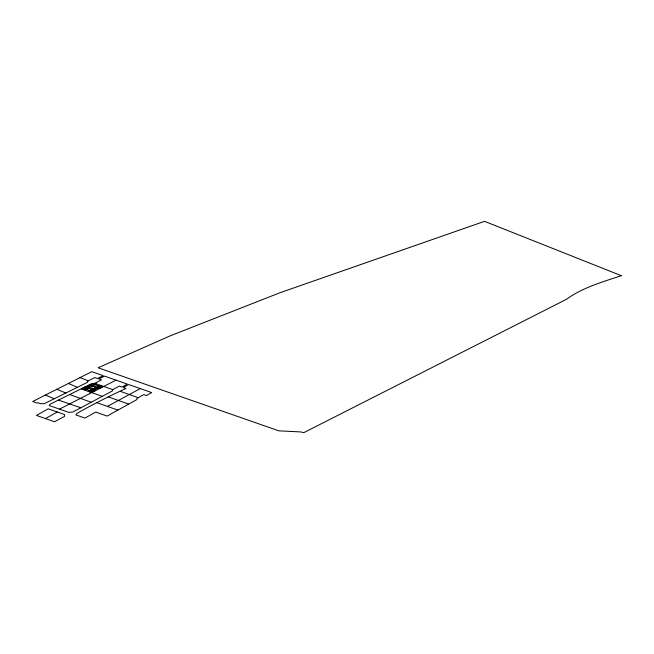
<?xml version="1.0" encoding="UTF-8"?>
<svg xmlns="http://www.w3.org/2000/svg" width="654" height="654" viewBox="0 0 654 654"><rect width="100%" height="100%" fill="white"/><g stroke="black" fill="none" stroke-linecap="round" stroke-linejoin="round"><path stroke-width="0.98" d="M86.124 389.105L92.206 385.95M92.222 385.647L92.173 386.694L95.124 386.408L95.067 387.708L96.89 387.528M45.469 418.585L57.25 411.987L64.615 414.579L64.55 416.385L54.486 421.756L36.452 415.413L48.233 408.815L57.25 411.987M128.707 404.107L136.948 399.537L136.972 398.36L143.749 394.624L146.422 395.556L151.728 392.588L128.658 384.544L123.344 387.511L126.018 388.443C109.439 396.062 93.031 404.27 76.91 413.426L75.848 414.881L84.914 418.07L95.729 412.085L107.093 416.075L128.707 404.107L108.049 396.823M140.242 388.582L107.436 406.412M94.993 383.399L91.47 383.743L50.358 404.066L49.189 405.488L59.514 409.118L116.028 380.137M112.75 389.612L119.322 386.105L121.996 387.045L127.317 384.078L104.558 376.14L98.836 378.968L101.525 379.9L94.675 383.293L112.75 389.612L112.259 391.027L72.937 411.995L68.858 412.404L59.514 409.118M45.42 395.041L32.7 401.523L37.311 403.142L37.981 402.766L40.63 403.698L44.235 403.698L87.513 382.304L87.587 381.127L94.822 377.562L97.503 378.502L103.226 375.666L91.789 371.685L45.42 395.041L54.257 398.744M85.421 386.816L81.864 388.623L85.02 389.89L89.925 387.397L93.081 388.672L88.176 391.166L91.331 392.441L94.879 390.634M83.442 389.261L86.99 387.454M91.258 385.28L94.814 383.481L96.391 384.111L92.835 385.917M95.991 387.193L99.547 385.386L102.703 386.661L99.146 388.468M89.843 390.601L95.656 387.65M93.138 389.907L97.397 387.732M89.753 391.803L93.301 389.997M97.569 387.83L101.125 386.024M91.732 385.451L89.345 385.68L89.279 386.98L86.541 387.242M58.386 400.093L80.851 407.777M96.988 402.725L117.892 410.091M120.491 391.394L138.19 397.689M81.153 388.844L102.286 396.349M69.61 394.55L91.225 402.243M79.96 377.562L88.241 380.808M89.655 384.642L99.424 388.574M85.331 386.776L95.157 390.74M56.775 389.253L65.809 393.029M68.318 383.424L77.352 387.323M621.3 275.677C602.514 281.997 582.845 287.4 566.364 299.352L303.758 432.67L300.824 431.934L278.825 430.839L98.092 367.761L169.852 335.993L279.585 292.878L484.532 221.33L621.3 275.677M91.985 384.339L84.162 388.312L91.699 391.354L100.463 386.898L93.702 384.168L91.985 384.339"/></g></svg>
